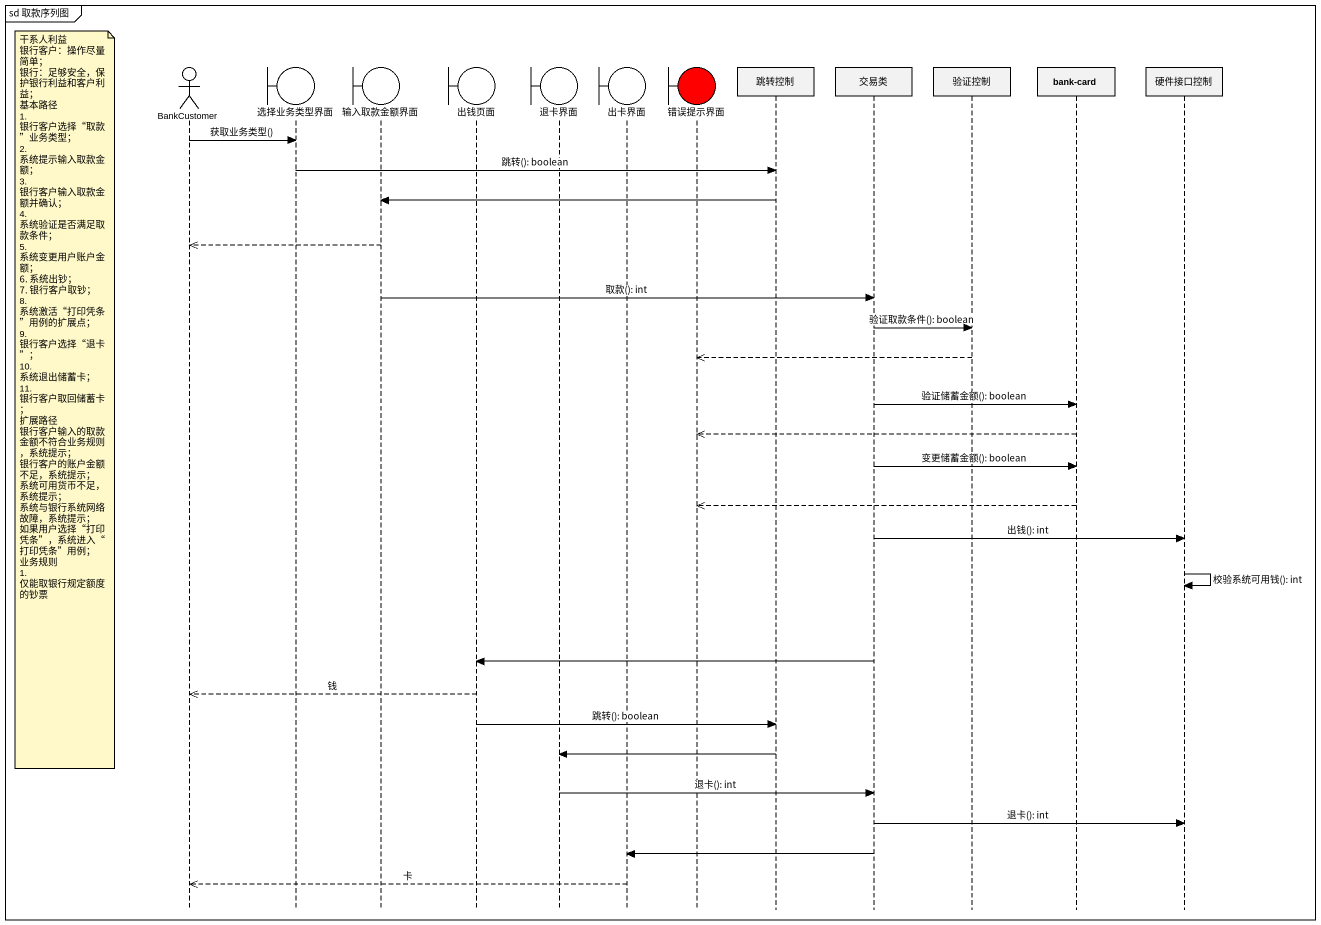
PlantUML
@startuml
mainframe sd 取款序列图
hide footbox
actor BankCustomer
boundary 选择业务类型界面
boundary 输入取款金额界面
boundary 出钱页面
boundary 退卡界面
boundary 出卡界面
boundary 错误提示界面 #FF0000
participant 跳转控制
participant 交易类
participant 验证控制
participant "bank-card" as bank_card
participant 硬件接口控制

BankCustomer -> 选择业务类型界面 : 获取业务类型()
选择业务类型界面 -> 跳转控制 : 跳转(): boolean
跳转控制 -> 输入取款金额界面
输入取款金额界面 -->> BankCustomer
输入取款金额界面 -> 交易类 : 取款(): int
交易类 -> 验证控制 : 验证取款条件(): boolean
验证控制 -->> 错误提示界面
note left of BankCustomer
  干系人利益
  银行客户：操作尽量简单；
  银行：足够安全，保护银行利益和客户利益；
  基本路径
  1. 银行客户选择“取款”业务类型；
  2. 系统提示输入取款金额；
  3. 银行客户输入取款金额并确认；
  4. 系统验证是否满足取款条件；
  5. 系统变更用户账户金额；
  6. 系统出钞；
  7. 银行客户取钞；
  8. 系统激活“打印凭条”用例的扩展点；
  9. 银行客户选择“退卡”；
  10. 系统退出储蓄卡；
  11. 银行客户取回储蓄卡；
  扩展路径
  银行客户输入的取款金额不符合业务规则，系统提示；
  银行客户的账户金额不足，系统提示；
  系统可用货币不足，系统提示；
  系统与银行系统网络故障，系统提示；
  如果用户选择“打印凭条”，系统进入“打印凭条”用例；
  业务规则
  1. 仅能取银行规定额度的钞票
end note
交易类 -> bank_card : 验证储蓄金额(): boolean
bank_card -->> 错误提示界面
交易类 -> bank_card : 变更储蓄金额(): boolean
bank_card -->> 错误提示界面
交易类 -> 硬件接口控制 : 出钱(): int
硬件接口控制 -> 硬件接口控制 : 校验系统可用钱(): int
交易类 -> 出钱页面
出钱页面 -->> BankCustomer : 钱
出钱页面 -> 跳转控制 : 跳转(): boolean
跳转控制 -> 退卡界面
退卡界面 -> 交易类 : 退卡(): int
交易类 -> 硬件接口控制 : 退卡(): int
交易类 -> 出卡界面
出卡界面 -->> BankCustomer : 卡
@enduml
